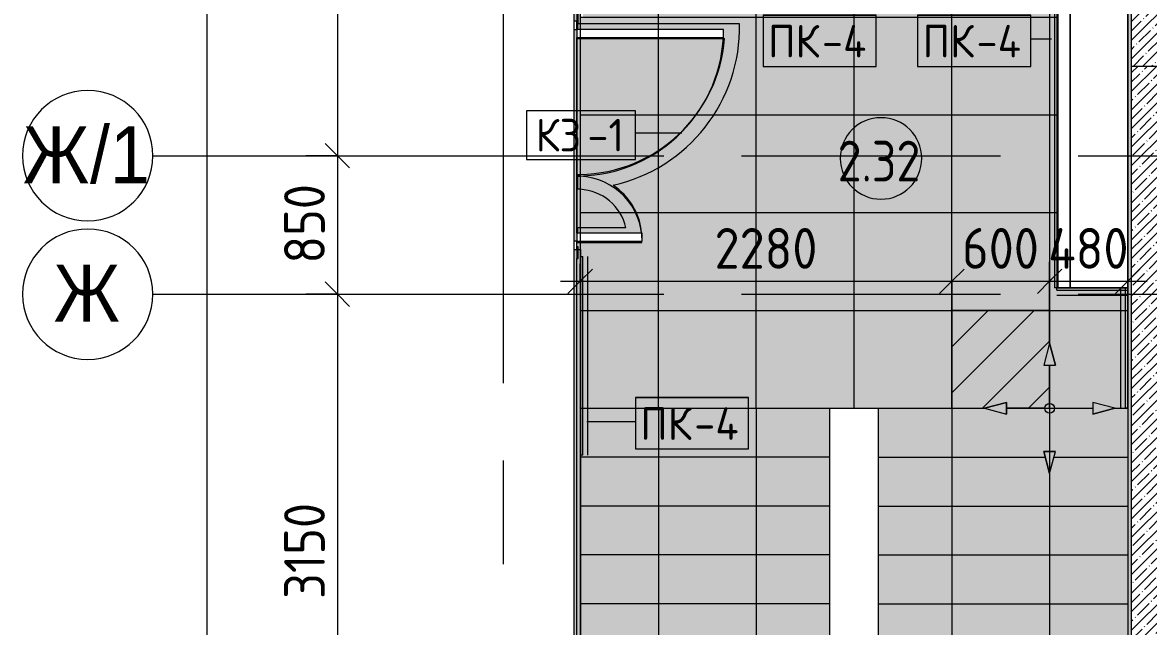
# Model space of a CAD drawing. Header units: millimetres. Extents: x 315 to 209858, y -8553 to 29000.
# Drawn here: x 5492 to 12399, y 19261 to 22967 of the extents above; entities that cross this region are included whole.
import ezdxf

# ---------------------------------------------------------------- set-up
doc = ezdxf.new("R2010")
doc.units = ezdxf.units.MM
doc.linetypes.add('Осевая', pattern=[3175, 635, -476.25, 1587.5, -476.25])
for name, color, linetype, lineweight in [('A-ANNO-DIMS', 7, 'Continuous', 9), ('A-ANNO-DIMS-100', 7, 'Continuous', 9), ('A-AREA-IDEN', 7, 'Continuous', 9), ('A-DETL', 7, 'Continuous', 9), ('A-DETL-GENF', 7, 'Continuous', 9), ('A-DOOR', 7, 'Continuous', 9), ('A-DOOR-1', 7, 'Continuous', 13), ('A-DOOR-FRAM', 7, 'Continuous', 13), ('A-FLOR-IDEN', 7, 'Continuous', 9), ('A-FLOR-PATT', 7, 'Continuous', 9), ('A-GENM-IDEN', 7, 'Continuous', 9), ('A-WALL', 7, 'Continuous', 9), ('I-WALL', 7, 'Continuous', 9), ('S-COLS', 7, 'Continuous', 9), ('S-STRS', 7, 'Continuous', 13), ('S-STRS-1', 7, 'Continuous', 9), ('Оси', 7, 'Continuous', 9), ('Оси-1', 7, 'Continuous', 20), ('Оси-2', 7, 'Осевая', 9)]:
    doc.layers.add(name, color=color, linetype=linetype, lineweight=lineweight)
for name, color, linetype, lineweight, true_color in [('A-DETL-GENF-2', 7, 'Continuous', 9, 0x004000), ('A-DETL-GENF-3', 7, 'Continuous', 9, 0x383838), ('A-FLOR-1', 7, 'Continuous', 9, 0x787878), ('A-GENM-4', 7, 'Continuous', 9, 0xff80c0), ('A-WALL-1', 9, 'Continuous', 9, 0x808080), ('A-WALL-FNSH-1', 9, 'Continuous', 9, 0x808080), ('I-WALL-2', 9, 'Continuous', 9, 0x808080), ('S-COLS-1', 9, 'Continuous', 9, 0x808080)]:
    doc.layers.add(name, color=color, linetype=linetype, lineweight=lineweight, true_color=true_color)
doc.styles.add('Arial', font='arial.ttf', dxfattribs={"width": 0.9, "height": 350})
doc.styles.add('GOST Common_3', font='GOST_Common.ttf', dxfattribs={"width": 0.9, "height": 250})
doc.styles.add('GOST Common_4', font='GOST_Common.ttf', dxfattribs={"height": 200})
doc.styles.add('ISOCPEUR_2', font='isocpeur.ttf', dxfattribs={"width": 0.9, "height": 250})
doc.dimstyles.new('ISO-2_5_0_9К_БОЛЬШОЙ', dxfattribs={"dimscale": 304.8, "dimtxt": 248.995294, "dimasz": 0.492126, "dimexe": 0.393701, "dimexo": 0.984252, "dimgap": 0, "dimtad": 1, "dimdec": 0, "dimrnd": 10, "dimzin": 0, "dimdsep": 46, "dimtxsty": 'ISOCPEUR_2', "dimblk1": 'OBLIQUE', "dimblk2": 'OBLIQUE', "dimsah": 1, "dimcen": 0.09, "dimdle": 0.393701, "dimazin": 0, "dimtfac": 1, "dimtdec": 4, "dimtix": 1, "dimtmove": 0, "dimatfit": 3, "dimfxl": 1, "dimtvp": 1, "dimtolj": 1, "dimtzin": 0, "dimarcsym": 2})
doc.dimstyles.new('ISO-2_5_0_9К_БОЛЬШОЙ_1', dxfattribs={"dimscale": 304.8, "dimtxt": 248.995294, "dimasz": 0.492126, "dimexe": 0.393701, "dimexo": 0.984252, "dimgap": 0, "dimtad": 1, "dimdec": 0, "dimrnd": 10, "dimzin": 0, "dimdsep": 46, "dimtxsty": 'ISOCPEUR_2', "dimblk1": 'OBLIQUE', "dimblk2": 'OBLIQUE', "dimsah": 1, "dimcen": 0.09, "dimdle": 0.393701, "dimazin": 0, "dimtfac": 1, "dimtdec": 4, "dimtix": 1, "dimtmove": 2, "dimatfit": 3, "dimfxl": 1, "dimtvp": 1, "dimtolj": 1, "dimtzin": 0, "dimarcsym": 2})
doc.dimstyles.new('ISO-2_5_0_9К_БОЛЬШОЙ_округление', dxfattribs={"dimscale": 304.8, "dimtxt": 248.995294, "dimasz": 0.492126, "dimexe": 0.393701, "dimexo": 0, "dimgap": 0, "dimtad": 1, "dimdec": 0, "dimrnd": 10, "dimzin": 0, "dimdsep": 46, "dimtxsty": 'ISOCPEUR_2', "dimblk1": 'OBLIQUE', "dimblk2": 'OBLIQUE', "dimsah": 1, "dimcen": 0.09, "dimdle": 0.393701, "dimazin": 0, "dimtfac": 1, "dimtdec": 4, "dimtix": 1, "dimtmove": 0, "dimatfit": 3, "dimfxl": 1, "dimtvp": 1, "dimtolj": 1, "dimtzin": 0, "dimarcsym": 2})
pattern_1 = [(45, (-29867.154, 0), (-57.02463, 57.02463), []), (45, (-29810.13, 0), (-57.02463, 57.02463), [100.806, -20.161, 3.353, -16.808])]
pattern_2 = [(0, (-29867.154, 0), (121.92, 30.48), [10.058, -81.382, 10.058, -81.382, -487.68]), (0, (-29867.154, 0), (121.92, 30.48), [-182.88, 10.058, -172.822, 10.058, -81.382, -213.36]), (0, (-29867.154, 0), (121.92, 30.48), [-457.2, 10.058, -50.902, 10.058, -142.342]), (120, (-29821.434, 15.24), (-87.356454, 90.345817), [10.058, -81.382, 10.058, -81.382, -487.68]), (120, (-29821.434, 15.24), (-87.356454, 90.345817), [-182.88, 10.058, -172.822, 10.058, -81.382, -213.36]), (120, (-29821.434, 15.24), (-87.356454, 90.345817), [-457.2, 10.058, -50.902, 10.058, -142.342]), (240, (-29806.194, 76.2), (-34.563546, -120.825817), [10.058, -81.382, 10.058, -81.382, -487.68]), (240, (-29806.194, 76.2), (-34.563546, -120.825817), [-182.88, 10.058, -172.822, 10.058, -81.382, -213.36]), (240, (-29806.194, 76.2), (-34.563546, -120.825817), [-457.2, 10.058, -50.902, 10.058, -142.342])]

# ---------------------------------------------------------------- blocks, each defined once
blk = doc.blocks.new('BSC_Колонна _Прямоугольная - 600х600-V19-План устройствa полов 2 этажа в осях 12-23')
at = {"layer": 'S-COLS'}
h = blk.add_hatch(dxfattribs=at)
h.set_pattern_fill('FP_31', color=256, style=0, pattern_type=2)
h.set_pattern_definition([(45, (-42460, -23000), (-57.02463, 57.02463), []), (45, (-42402.975, -23000), (-57.02463, 57.02463), [100.806, -20.161, 3.353, -16.808])])
h.paths.add_polyline_path([(-300, -300), (300, -300), (300, 300), (-300, 300), (-300, -82.5)])
at = {"layer": 'S-COLS-1'}
for p, q in [((300, 300), (-300, 300)), ((-300, 300), (-300, -300)), ((300, -300), (300, 300)), ((-300, -300), (300, -300))]:
    blk.add_line(p, q, dxfattribs=at)
blk = doc.blocks.new('110_Дверь_СКБ_2Ст - Д-1 Лестничная клетка EIS60-24280000-План устройствa полов 2 этажа в осях 12-23')
at = {"layer": 'A-DOOR'}
for centre, radius, start, end in [((-637.5, 110), 900, 1.27758, 90), ((662.5, 110), 400, 90, 177.11672), ((-637.5, 110), 900, 0, 1.27758), ((662.5, 110), 400, 177.11672, 180)]:
    blk.add_arc(centre, radius, start, end, dxfattribs=at)
at = {"layer": 'A-DOOR-1'}
for p, q in [((-637.5, 1010), (-637.5, 130)), ((-587.5, 1010), (-637.5, 1010)), ((-587.5, 130), (-587.5, 1010)), ((662.5, 510), (612.5, 510)), ((612.5, 510), (612.5, 130)), ((662.5, 130), (662.5, 510)), ((-637.5, 130), (-637.5, 110)), ((-637.5, 110), (-587.5, 110)), ((-587.5, 110), (-587.5, 130)), ((612.5, 130), (612.5, 110)), ((612.5, 110), (662.5, 110)), ((662.5, 110), (662.5, 130))]:
    blk.add_line(p, q, dxfattribs=at)
at = {"layer": 'A-DOOR-FRAM'}
for p, q in [((-672.5, 118), (-742.5, 118)), ((-742.5, 118), (-742.5, 110)), ((-742.5, 110), (-672.5, 110)), ((-637.5, 110), (-687.5, 110)), ((-687.5, 110), (-687.5, 92.7)), ((-672.5, 110), (-672.5, 118)), ((-637.5, 92.7), (-637.5, 110)), ((662.5, 110), (662.5, 92.7)), ((712.5, 110), (662.5, 110)), ((767.5, 118), (697.5, 118)), ((697.5, 118), (697.5, 110)), ((697.5, 110), (767.5, 110)), ((712.5, 92.7), (712.5, 110)), ((767.5, 110), (767.5, 118))]:
    blk.add_line(p, q, dxfattribs=at)
blk = doc.blocks.new('Плинтус - Плинтус_для ЛК-32859047-План устройствa полов 2 этажа в осях 12-23')
at = {"layer": 'A-GENM-4'}
blk.add_hatch(color=256, dxfattribs=at).paths.add_polyline_path([(740, -15), (740, 0), (0.4, 0), (0.4, -15), (712.9, -15)])
for p, q in [((0.4, 0), (740, 0)), ((0.4, -15), (740, -15)), ((0.4, -45), (740, -45)), ((740, 0), (740, -15))]:
    blk.add_line(p, q, dxfattribs=at)
blk = doc.blocks.new('Плинтус - Плинтус_для ЛК-32859046-План устройствa полов 2 этажа в осях 12-23')
at = {"layer": 'A-GENM-4'}
blk.add_hatch(color=256, dxfattribs=at).paths.add_polyline_path([(0, -15), (434.4, -15), (434.4, -0.1), (0, -0.1), (0, -1.4)])
for p, q in [((0, 0), (5.2, 0)), ((0, -15), (0, 0)), ((0, -15), (434.4, -15)), ((0, -45), (434.4, -45)), ((434.4, -0.1), (434.4, -15))]:
    blk.add_line(p, q, dxfattribs=at)
blk = doc.blocks.new('Плинтус - Плинтус_для ЛК-32859045-План устройствa полов 2 этажа в осях 12-23')
at = {"layer": 'A-GENM-4'}
blk.add_hatch(color=256, dxfattribs=at).paths.add_polyline_path([(2176.4, -15), (2176.4, 0), (136.5, 0), (136.5, -15), (2162.3, -15)])
for p, q in [((136.5, 0), (2176.4, 0)), ((136.5, -15), (2176.4, -15)), ((136.5, -45), (2176.4, -45)), ((2176.4, 0), (2176.4, -15))]:
    blk.add_line(p, q, dxfattribs=at)
blk = doc.blocks.new('Плинтус - Плинтус_для ЛК-32859048-План устройствa полов 2 этажа в осях 12-23')
at = {"layer": 'A-GENM-4'}
blk.add_hatch(color=256, dxfattribs=at).paths.add_polyline_path([(0, 0), (0, -15), (1220, -15), (1220, 0), (288.2, 0)])
for p, q in [((0, 0), (288.2, 0)), ((0, -15), (0, 0)), ((0, -15), (288.2, -15)), ((0, -45), (288.2, -45)), ((288.2, -15), (1220, -15)), ((288.2, -45), (1220, -45)), ((288.5, 0), (1220, 0)), ((1220, 0), (1220, -15))]:
    blk.add_line(p, q, dxfattribs=at)
blk = doc.blocks.new('Зашивка приборов отопления28 - Зашивка приборов отопления-33322877-План устройствa полов 2 этажа в осях 12-23')
at = {"layer": 'A-WALL'}
for p, q in [((75381, 485.9), (73341, 485.9)), ((73341, 485.9), (73341, 410.9)), ((73341, 410.9), (73341, 55.9)), ((73341, 410.9), (75381, 410.9)), ((75381, 410.9), (73341.4, 410.9)), ((73341.4, 410.9), (73341.4, 55.9))]:
    blk.add_line(p, q, dxfattribs=at)
blk = doc.blocks.new('Начало раскладки_красным - Начало раскладки_красным-26102174-План устройствa полов 2 этажа в осях 12-23')
at = {"layer": 'A-DETL-GENF'}
for points in [[(-36.2, 264.8), (36.2, 264.8), (0, 400)], [(-264.8, -36.2), (-264.8, 36.2), (-400, 0)], [(264.8, -36.2), (400, 0), (264.8, 36.2)], [(0, -400), (36.2, -264.8), (-36.2, -264.8)]]:
    blk.add_hatch(color=256, dxfattribs=at).paths.add_polyline_path(points)
for p, q in [((0, 400), (-36.2, 264.8)), ((0, 400), (-36.2, 264.8)), ((36.2, 264.8), (0, 400)), ((0, 400), (36.2, 264.8)), ((-36.2, 264.8), (36.2, 264.8)), ((-36.2, 264.8), (36.2, 264.8)), ((0, 30), (0, 264.8)), ((-264.8, 36.2), (-400, 0)), ((-400, 0), (-264.8, 36.2)), ((-400, 0), (-264.8, -36.2)), ((-400, 0), (-264.8, -36.2)), ((-264.8, -36.2), (-264.8, 36.2)), ((-264.8, 36.2), (-264.8, -36.2)), ((-30, 0), (-264.8, 0)), ((30, 0), (264.8, 0)), ((400, 0), (264.8, 36.2)), ((264.8, 36.2), (264.8, -36.2)), ((400, 0), (264.8, 36.2)), ((264.8, 36.2), (264.8, -36.2)), ((400, 0), (264.8, -36.2)), ((0, -30), (0, -264.8)), ((264.8, -36.2), (400, 0)), ((36.2, -264.8), (-36.2, -264.8)), ((-36.2, -264.8), (0, -400)), ((0, -400), (-36.2, -264.8)), ((-36.2, -264.8), (36.2, -264.8)), ((0, -400), (36.2, -264.8)), ((0, -400), (36.2, -264.8))]:
    blk.add_line(p, q, dxfattribs=at)
blk.add_circle((0, 0), 30, dxfattribs=at)
blk = doc.blocks.new('DET_L_Линия разрыва - М100-30654842-План устройствa полов 2 этажа в осях 12-23')
at = {"layer": 'A-DETL-GENF'}
blk.add_line((11739.9, 0), (0, 0), dxfattribs=at)
blk = doc.blocks.new('Ось сетки - D8-29747960-План устройствa полов 2 этажа в осях 12-23')
at = {"layer": 'Оси-1'}
for start, end in [(360, 180), (180, 360)]:
    blk.add_arc((0, 0), 4, start, end, dxfattribs=at)
blk = doc.blocks.new('DIMBLOCK1-План устройствa полов 2 этажа в осях 12-23')
at = {"layer": 'A-ANNO-DIMS-100'}
for p, q in [((7423.2, 27120), (7423.2, 22150)), ((7229.3, 27000), (7543.2, 27000)), ((7423.2, 27000), (7229.3, 27000)), ((7229.3, 22150), (7543.2, 22150)), ((7423.2, 22150), (7229.3, 22150))]:
    blk.add_line(p, q, dxfattribs=at)
at = {"layer": 'A-ANNO-DIMS-100', "lineweight": 20}
for p, q in [((7423.2, 27000), (7348.2, 27075)), ((7423.2, 27000), (7498.2, 26925)), ((7423.2, 22150), (7348.2, 22225)), ((7423.2, 22150), (7498.2, 22075))]:
    blk.add_line(p, q, dxfattribs=at)
at = {"layer": 'A-ANNO-DIMS-100', "color": 0, "insert": (7096.6, 24247), "char_height": 250, "width": 787.208, "attachment_point": 1, "rotation": 90, "line_spacing_factor": 1.149209, "style": 'ISOCPEUR_2'}
blk.add_mtext('4850', dxfattribs=at)
blk = doc.blocks.new('_Oblique')
at = {"color": 0, "linetype": 'ByBlock', "lineweight": -2}
blk.add_line((-0.5, -0.5), (0.5, 0.5), dxfattribs=at)
blk = doc.blocks.new('DIMBLOCK2-План устройствa полов 2 этажа в осях 12-23')
at = {"layer": 'A-ANNO-DIMS-100', "lineweight": 20}
for p, q in [((7423.2, 22150), (7348.2, 22225)), ((7423.2, 22150), (7498.2, 22075)), ((7423.2, 21300), (7348.2, 21375)), ((7423.2, 21300), (7498.2, 21225))]:
    blk.add_line(p, q, dxfattribs=at)
at = {"layer": 'A-ANNO-DIMS-100'}
for p, q in [((7229.3, 22150), (7543.2, 22150)), ((7423.2, 22150), (7229.3, 22150)), ((7423.2, 22150), (7423.2, 21300)), ((7229.3, 21300), (7543.2, 21300)), ((7423.2, 21300), (7229.3, 21300))]:
    blk.add_line(p, q, dxfattribs=at)
at = {"layer": 'A-ANNO-DIMS-100', "color": 0, "insert": (7096.6, 21488), "char_height": 250, "width": 568.858, "attachment_point": 1, "rotation": 90, "line_spacing_factor": 1.149209, "style": 'ISOCPEUR_2'}
blk.add_mtext('850', dxfattribs=at)
blk = doc.blocks.new('DIMBLOCK3-План устройствa полов 2 этажа в осях 12-23')
at = {"layer": 'A-ANNO-DIMS-100', "lineweight": 20}
for p, q in [((7423.2, 21300), (7348.2, 21375)), ((7423.2, 21300), (7498.2, 21225)), ((7423.2, 18150), (7348.2, 18225)), ((7423.2, 18150), (7498.2, 18075))]:
    blk.add_line(p, q, dxfattribs=at)
at = {"layer": 'A-ANNO-DIMS-100'}
for p, q in [((7229.3, 21300), (7543.2, 21300)), ((7423.2, 21300), (7229.3, 21300)), ((7423.2, 21300), (7423.2, 18150)), ((7229.3, 18150), (7543.2, 18150)), ((7423.2, 18150), (7229.3, 18150))]:
    blk.add_line(p, q, dxfattribs=at)
at = {"layer": 'A-ANNO-DIMS-100', "color": 0, "insert": (7096.6, 19430.5), "char_height": 250, "width": 706.764, "attachment_point": 1, "rotation": 90, "line_spacing_factor": 1.149209, "style": 'ISOCPEUR_2'}
blk.add_mtext('3150', dxfattribs=at)
blk = doc.blocks.new('DIMBLOCK13-План устройствa полов 2 этажа в осях 12-23')
at = {"layer": 'A-ANNO-DIMS-100'}
for p, q in [((6623.2, 27120), (6623.2, -120)), ((6429.3, 27000), (6743.2, 27000)), ((6623.2, 27000), (6429.3, 27000)), ((6429.3, 0), (6743.2, 0)), ((6623.2, 0), (6429.3, 0))]:
    blk.add_line(p, q, dxfattribs=at)
at = {"layer": 'A-ANNO-DIMS-100', "lineweight": 20}
for p, q in [((6623.2, 27000), (6548.2, 27075)), ((6623.2, 27000), (6698.2, 26925)), ((6623.2, 0), (6548.2, 75)), ((6623.2, 0), (6698.2, -75))]:
    blk.add_line(p, q, dxfattribs=at)
at = {"layer": 'A-ANNO-DIMS-100', "color": 0, "insert": (6296.6, 13572), "char_height": 250, "width": 948.097, "attachment_point": 1, "rotation": 90, "line_spacing_factor": 1.149209, "style": 'ISOCPEUR_2'}
blk.add_mtext('27000', dxfattribs=at)
blk = doc.blocks.new('Марка_Помещения - Номер-25198446-План устройствa полов 2 этажа в осях 12-23')
at = {"layer": 'A-AREA-IDEN'}
for start, end in [(360, 180), (180, 360)]:
    blk.add_arc((0, 0), 2.5, start, end, dxfattribs=at)
blk = doc.blocks.new('DIMBLOCK39-План устройствa полов 2 этажа в осях 12-23')
at = {"layer": 'A-ANNO-DIMS-100'}
for p, q in [((8912.8, 21485.6), (8912.8, 21259.5)), ((8912.8, 21379.5), (8912.8, 21485.6)), ((11192.8, 21200), (11192.8, 21499.5)), ((8792.8, 21379.5), (11192.8, 21379.5)), ((11192.8, 21379.5), (11192.8, 21200))]:
    blk.add_line(p, q, dxfattribs=at)
at = {"layer": 'A-ANNO-DIMS-100', "lineweight": 20}
for p, q in [((8912.8, 21379.5), (8987.8, 21454.5)), ((11192.8, 21379.5), (11267.8, 21454.5)), ((8912.8, 21379.5), (8837.8, 21304.5)), ((11192.8, 21379.5), (11117.8, 21304.5))]:
    blk.add_line(p, q, dxfattribs=at)
at = {"layer": 'A-ANNO-DIMS-100', "color": 0, "insert": (9736.8, 21706.2), "char_height": 250, "width": 758.478, "attachment_point": 1, "line_spacing_factor": 1.149209, "style": 'ISOCPEUR_2'}
blk.add_mtext('2280', dxfattribs=at)
blk = doc.blocks.new('DIMBLOCK40-План устройствa полов 2 этажа в осях 12-23')
at = {"layer": 'A-ANNO-DIMS-100'}
for p, q in [((11192.8, 21200), (11192.8, 21499.5)), ((11792.8, 21200), (11792.8, 21499.5)), ((11192.8, 21379.5), (11792.8, 21379.5)), ((11192.8, 21379.5), (11192.8, 21200)), ((11792.8, 21379.5), (11792.8, 21200))]:
    blk.add_line(p, q, dxfattribs=at)
at = {"layer": 'A-ANNO-DIMS-100', "lineweight": 20}
for p, q in [((11192.8, 21379.5), (11267.8, 21454.5)), ((11792.8, 21379.5), (11867.8, 21454.5)), ((11192.8, 21379.5), (11117.8, 21304.5)), ((11792.8, 21379.5), (11717.8, 21304.5))]:
    blk.add_line(p, q, dxfattribs=at)
at = {"layer": 'A-ANNO-DIMS-100', "color": 0, "insert": (11255.8, 21706.2), "char_height": 250, "width": 568.858, "attachment_point": 1, "line_spacing_factor": 1.149209, "style": 'ISOCPEUR_2'}
blk.add_mtext('600', dxfattribs=at)
blk = doc.blocks.new('DIMBLOCK41-План устройствa полов 2 этажа в осях 12-23')
at = {"layer": 'A-ANNO-DIMS-100'}
for p, q in [((11792.8, 21200), (11792.8, 21499.5)), ((12271.8, 21485.6), (12271.8, 21259.5)), ((12271.8, 21379.5), (12271.8, 21485.6)), ((11792.8, 21379.5), (12391.8, 21379.5)), ((11792.8, 21379.5), (11792.8, 21200))]:
    blk.add_line(p, q, dxfattribs=at)
at = {"layer": 'A-ANNO-DIMS-100', "lineweight": 20}
for p, q in [((11792.8, 21379.5), (11867.8, 21454.5)), ((12271.8, 21379.5), (12346.8, 21454.5)), ((11792.8, 21379.5), (11717.8, 21304.5)), ((12271.8, 21379.5), (12196.8, 21304.5))]:
    blk.add_line(p, q, dxfattribs=at)
at = {"layer": 'A-ANNO-DIMS-100', "color": 0, "insert": (11783.4, 21706.2), "char_height": 250, "width": 597.589, "attachment_point": 1, "line_spacing_factor": 1.149209, "style": 'ISOCPEUR_2'}
blk.add_mtext('480', dxfattribs=at)
blk = doc.blocks.new('М_перекрытий_ЭП - Типоразмер-25383776-План устройствa полов 2 этажа в осях 12-23')
at = {"layer": 'A-FLOR-IDEN'}
for p, q in [((3.352, 1.578), (-3.336, 1.578)), ((-3.336, 1.578), (-3.336, -1.406)), ((3.352, -1.406), (3.352, 1.578)), ((-3.336, -1.406), (3.352, -1.406))]:
    blk.add_line(p, q, dxfattribs=at)
blk = doc.blocks.new('Mark Reiling - Mark Reiling-26174330-План устройствa полов 2 этажа в осях 12-23')
at = {"layer": 'A-GENM-IDEN'}
for p, q in [((-3.47, 1.49), (-3.47, -1.663)), ((-3.47, 1.49), (3.47, 1.49)), ((3.47, 1.49), (-3.47, 1.49)), ((-3.47, 1.49), (-3.47, -1.663)), ((3.47, -1.663), (3.47, 1.49)), ((3.47, -1.663), (3.47, 1.49)), ((-3.47, -1.663), (3.47, -1.663)), ((-3.47, -1.663), (3.47, -1.663))]:
    blk.add_line(p, q, dxfattribs=at)

msp = doc.modelspace()

# ---------------------------------------------------------------- hatches: boundary and pattern name
at = {"layer": 'A-DETL-GENF-2'}
h = msp.add_hatch(dxfattribs=at)
h.set_pattern_fill('FP_81', color=256, style=0, pattern_type=2)
h.set_pattern_definition([(45, (-29867.15, 0), (-141.42136, 141.42136), [])])
h.paths.add_polyline_path([(11756.6, 20600), (11792.8, 20600), (11792.8, 20864.8), (11756.6, 20864.8), (11792.8, 21000), (11792.8, 21200), (11192.8, 21200), (11192.8, 20600), (11392.8, 20600), (11528.1, 20636.2), (11528.1, 20600)])
at = {"layer": 'A-DETL-GENF-3'}
h = msp.add_hatch(dxfattribs=at)
h.set_pattern_fill('FP_83', color=256, style=0, pattern_type=2)
h.set_pattern_definition([(0, (-29607.15, 200), (0, 600), []), (90, (-29607.15, 200), (-600, 4e-14), [])])
h.paths.add_polyline_path([(12057.6, 20600), (12057.6, 20636.2), (12192.8, 20600), (12272.8, 20600), (12272.8, 21340), (11842.8, 21340), (11842.8, 23380), (8912.8, 23380), (8912.8, 20600), (11392.8, 20600), (11528.1, 20636.2), (11528.1, 20600), (11829.1, 20600)])
h.paths.add_polyline_path([(11829.1, 20864.8), (11756.6, 20864.8), (11792.8, 21000)])
at = {"layer": 'A-FLOR-PATT'}
h = msp.add_hatch(color=256, dxfattribs=at)
h.paths.add_polyline_path([(8912.8, 21618.1), (9290.7, 21618.1), (9290.4, 21625), (8896.2, 21625), (8896.2, 21618.1)])
h.paths.add_polyline_path([(9084.2, 21675), (9288.8, 21675), (9288.4, 21686.3), (9274.4, 21753.2), (9249.1, 21816.7), (9213.3, 21874.8), (9168, 21925.9), (9114.5, 21968.5), (9215.4, 21996.8), (9312.7, 22035.6), (9405.4, 22084.4), (9492.5, 22142.7), (9573, 22209.8), (9646, 22285), (9710.6, 22367.5), (9766.2, 22456.3), (9812.2, 22550.5), (9848, 22649), (9873.2, 22750.7), (9887.6, 22854.5), (9891, 22959.2), (8896.2, 22959.2), (8896.2, 22925), (9792.8, 22925), (9792.8, 22875), (8896.2, 22875), (8896.2, 22869.2), (9798.5, 22869.2), (9784.6, 22766.3), (9758.9, 22665.6), (9721.8, 22568.5), (9673.9, 22476.3), (9615.7, 22390.2), (9548, 22311.4), (9471.8, 22240.8), (9387.9, 22179.5), (9297.6, 22128.1), (9202, 22087.4), (9102.3, 22058), (9000, 22040.2), (8896.2, 22034.2), (8896.2, 21944.2), (8954.4, 21938.6), (9010.4, 21922.1), (9062.3, 21895.1), (9108, 21858.7), (9146, 21814.3), (9174.8, 21763.5), (9193.4, 21708.1), (8896.2, 21708.1), (8896.2, 21675), (8912.8, 21675)])
h = msp.add_hatch(color=256, dxfattribs=at)
h.paths.add_polyline_path([(8892.8, 12175), (8892.8, 12225), (8896.2, 12225), (8896.2, 12242), (8902.8, 12242), (8902.8, 12477.5), (8896.2, 12478.1), (8896.2, 12568.1), (8902.8, 12568.5), (8902.8, 13403.1), (8896.2, 13403.1), (8896.2, 13425), (8892.8, 13425), (8892.8, 13475), (8875.5, 13475), (8875.5, 12175), (8877, 12175)])
h.paths.add_polyline_path([(8902.8, 12125), (8902.8, 12152), (8896.2, 12152), (8896.2, 12175), (8892.8, 12175), (8892.8, 12140), (8900.8, 12140), (8900.8, 12125)])
h.paths.add_polyline_path([(8892.8, 13475), (8896.2, 13475), (8896.2, 13493.1), (8902.8, 13493.1), (8902.8, 13525), (8900.8, 13525), (8900.8, 13510), (8892.8, 13510), (8892.8, 13493.1)])
h.paths.add_polyline_path([(8875.5, 21625), (8892.8, 21625), (8892.8, 22925), (8875.5, 22925), (8875.5, 21635)])
at = {"layer": 'I-WALL'}
h = msp.add_hatch(dxfattribs=at)
h.set_pattern_fill('FP_17', color=256, style=0, pattern_type=2)
h.set_pattern_definition(pattern_1)
h.paths.add_polyline_path([(8875.5, 10450), (8892.8, 10450), (8892.8, 11768.5), (8672.8, 11658.5), (8672.8, 11561.2), (8875.5, 11459.9), (8875.5, 10468.1)])
h.paths.add_polyline_path([(8892.8, 12051.2), (8892.8, 12125), (8875.5, 12125), (8875.5, 12059.9), (8882.3, 12056.5)])
h.paths.add_polyline_path([(8892.8, 13525), (8892.8, 15090), (8875.5, 15090), (8875.5, 13525)])
h.paths.add_polyline_path([(8892.8, 16784.4), (8892.8, 21575), (8875.5, 21575), (8875.5, 16784.4)])
h.paths.add_polyline_path([(8892.8, 22975), (8892.8, 23420.3), (8875.5, 23420.3), (8875.5, 22975)])
h = msp.add_hatch(dxfattribs=at)
h.set_pattern_fill('FP_17', color=256, style=0, pattern_type=2)
h.set_pattern_definition(pattern_1)
h.paths.add_polyline_path([(12512.8, 17300), (12512.8, 22700), (12292.8, 22700), (12292.8, 17300)])
at = {"layer": 'I-WALL-2'}
h = msp.add_hatch(dxfattribs=at)
h.set_pattern_fill('FP_58', color=256, style=0, pattern_type=2)
h.set_pattern_definition(pattern_2)
h.paths.add_polyline_path([(8912.8, 16784.4), (8912.8, 21575), (8900.8, 21575), (8900.8, 21520), (8892.8, 21520), (8892.8, 16784.4)])
h.paths.add_polyline_path([(8912.8, 22975), (8912.8, 23380), (8892.8, 23380), (8892.8, 23030), (8900.8, 23030), (8900.8, 22975)])
h = msp.add_hatch(dxfattribs=at)
h.set_pattern_fill('FP_58', color=256, style=0, pattern_type=2)
h.set_pattern_definition(pattern_2)
h.paths.add_polyline_path([(12272.8, 16784.4), (12292.8, 16784.4), (12292.8, 23380), (12272.8, 23379), (12272.8, 17705.9)])
at = {"layer": 'S-STRS'}
h = msp.add_hatch(color=256, dxfattribs=at)
h.paths.add_polyline_path([(8912.8, 20600), (8913.9, 20600.3), (8913.9, 21531.8), (8928.9, 21531.8), (8928.9, 20600), (11392.8, 20600), (11528.1, 20636.2), (11528.1, 20600), (12057.6, 20600), (12057.6, 20636.2), (12192.8, 20600), (12272.8, 20600), (12271.8, 20600.4), (12256.8, 20600.4), (12256.8, 21325.1), (11837.5, 21325.1), (11837.5, 21340.1), (11822.5, 21340.1), (11822.5, 23364), (8931, 23364), (8931, 22999.3), (8916, 22999.3), (8916, 23379), (8912.8, 23379), (8912.8, 22975), (8900.8, 22975), (8900.8, 22960), (8892.8, 22959.2), (8892.8, 22925), (8896.2, 22925), (8896.2, 22959.2), (9891, 22959.2), (9887.6, 22854.5), (9873.2, 22750.7), (9848, 22649), (9812.2, 22550.5), (9766.2, 22456.3), (9710.6, 22367.5), (9646, 22285), (9573, 22209.8), (9492.5, 22142.7), (9405.4, 22084.4), (9312.7, 22035.6), (9215.4, 21996.8), (9114.5, 21968.5), (9168, 21925.9), (9215.4, 21871.4), (9250.1, 21814.3), (9274.4, 21753.2), (9288.4, 21686.3), (9288.8, 21675), (9292.8, 21675), (9292.8, 21625), (9290.4, 21625), (9290.7, 21618.1), (8896.2, 21618.1), (8896.2, 21625), (8892.8, 21625), (8892.8, 21590), (8900.8, 21590), (8900.8, 21575), (8912.8, 21575), (8912.8, 21180.3)])
h.paths.add_polyline_path([(11829.1, 20864.8), (11756.6, 20864.8), (11792.8, 21000)])
h.paths.add_polyline_path([(11837.5, 21340.1), (11842.8, 21340.1), (11842.1, 23380), (11837.5, 23380), (11837.5, 21343.7)])
h.paths.add_polyline_path([(8892.8, 21675), (8896.2, 21675), (8896.2, 21708.1), (9193.4, 21708.1), (9174.8, 21763.5), (9144, 21816.7), (9108, 21858.7), (9062.3, 21895.1), (9010.4, 21922.1), (8954.4, 21938.6), (8896.2, 21944.2), (8896.2, 22034.2), (9000, 22040.2), (9102.3, 22058), (9202, 22087.4), (9297.6, 22128.1), (9387.9, 22179.5), (9471.8, 22240.8), (9548, 22311.4), (9615.7, 22390.2), (9673.9, 22476.3), (9722.5, 22570.3), (9758.9, 22665.6), (9785.4, 22772.5), (9798.5, 22869.2), (8896.2, 22869.2), (8896.2, 22875), (8892.8, 22875), (8892.8, 21708.1)])
for points in [[(8912.8, 20300), (10442.8, 20300), (10442.8, 20600), (8928.9, 20600), (8928.9, 20311.8), (8913.9, 20311.8), (8912.8, 20588.3)], [(12272.8, 20300), (12272.8, 20600), (12192.8, 20600), (12057.6, 20563.8), (12057.6, 20600), (11528.1, 20600), (11528.1, 20563.8), (11392.8, 20600), (10742.8, 20600), (10742.8, 20300), (11766.1, 20300), (11756.6, 20335.2), (11829.1, 20335.2), (11819.6, 20300), (12271.4, 20300)], [(10442.8, 20000), (10442.8, 20300), (8912.8, 20300), (8912.8, 20000)], [(11351.9, 20000), (12272.8, 20000), (12272.8, 20300), (11819.6, 20300), (11792.8, 20200), (11766.1, 20300), (10742.8, 20300), (10742.8, 20000)], [(10442.8, 19700), (10442.8, 20000), (8912.8, 20000), (8912.8, 19700)], [(11351.9, 19700), (12272.8, 19700), (12272.8, 20000), (10742.8, 20000), (10742.8, 19700)], [(10442.8, 19400), (10442.8, 19700), (8912.8, 19700), (8912.8, 19400)], [(11351.9, 19400), (12272.8, 19400), (12272.8, 19700), (10742.8, 19700), (10742.8, 19400)], [(10442.8, 19100), (10442.8, 19400), (8912.8, 19400), (8912.8, 19100)], [(11351.9, 19100), (12272.8, 19100), (12272.8, 19400), (10742.8, 19400), (10742.8, 19100)]]:
    msp.add_hatch(color=256, dxfattribs=at).paths.add_polyline_path(points)

# ---------------------------------------------------------------- linework, layer by layer
at = {"layer": 'A-DETL'}
for p, q in [((8912.8, 23380), (8912.8, 20600)), ((11842.8, 21340), (11842.8, 23380)), ((12272.8, 21340), (11842.8, 21340)), ((12272.8, 20600), (12272.8, 21340)), ((11192.8, 21200), (11192.8, 20600)), ((11792.8, 21200), (11192.8, 21200)), ((11792.8, 21000), (11792.8, 21200)), ((11792.8, 20600), (11792.8, 20864.8)), ((8912.8, 20600), (11392.8, 20600)), ((9392.8, 20600), (9392.8, 16700)), ((9992.8, 20600), (9992.8, 16700)), ((11192.8, 20600), (11392.8, 20600)), ((11192.8, 20600), (11192.8, 16700)), ((11528.1, 20600), (11792.8, 20600)), ((11528.1, 20600), (12057.6, 20600)), ((11792.8, 20630), (11792.8, 16700)), ((12192.8, 20600), (12272.8, 20600))]:
    msp.add_line(p, q, dxfattribs=at)
at = {"layer": 'A-FLOR-1'}
for p, q in [((9891, 22959.2), (8896.2, 22959.2)), ((8896.2, 22959.2), (8896.2, 22925)), ((8892.8, 21675), (8892.8, 22875)), ((8896.2, 22875), (8896.2, 22869.2)), ((8896.2, 22869.2), (9798.5, 22869.2)), ((8896.2, 22034.2), (8896.2, 21944.2)), ((9193.4, 21708.1), (8896.2, 21708.1)), ((8896.2, 21708.1), (8896.2, 21675)), ((8896.2, 21625), (8896.2, 21618.1)), ((8896.2, 21618.1), (9290.7, 21618.1))]:
    msp.add_line(p, q, dxfattribs=at)
for centre, radius, start, end in [((8896.2, 22939.2), 995, 282.67054, 1.1511), ((8896.2, 22939.2), 905, 271.05341, 355.56313), ((8896.2, 22939.2), 905, 270, 271.05341), ((8896.2, 21639.2), 395, 5.20117, 56.45952), ((8896.2, 21639.2), 305, 86.86195, 90), ((8896.2, 21639.2), 305, 13.0427, 86.86195), ((8896.2, 21639.2), 395, 356.92799, 357.93552)]:
    msp.add_arc(centre, radius, start, end, dxfattribs=at)
at = {"layer": 'A-FLOR-IDEN'}
msp.add_line((9535.6, 22288.6), (9251.5, 22288.6), dxfattribs=at)
at = {"layer": 'A-GENM-IDEN'}
for p, q in [((11803.7, 22865), (11677.1, 22865)), ((8953.6, 20518.5), (9251.5, 20518.5))]:
    msp.add_line(p, q, dxfattribs=at)
at = {"layer": 'A-WALL'}
for p, q in [((12272.8, 23380), (12272.8, 16784.4)), ((8892.8, 16784.4), (8892.8, 21520))]:
    msp.add_line(p, q, dxfattribs=at)
at = {"layer": 'A-WALL-1'}
for p, q in [((12292.8, 22700), (12292.8, 17300)), ((8900.8, 21575), (8912.8, 21575))]:
    msp.add_line(p, q, dxfattribs=at)
at = {"layer": 'A-WALL-FNSH-1'}
for p, q in [((8912.8, 21575), (8912.8, 16784.4)), ((8913.8, 21575), (8912.8, 21575)), ((12271.8, 21340), (12271.8, 16784.4)), ((8913.8, 20607.5), (8913.8, 20600.3)), ((8913.8, 20600), (8913.8, 16784.4))]:
    msp.add_line(p, q, dxfattribs=at)
at = {"layer": 'I-WALL'}
for p, q in [((11841.8, 21340.7), (11841.8, 23369)), ((12271.8, 21340), (12271.8, 23379)), ((8913.8, 21575), (8913.8, 20607.5)), ((11842.8, 21340), (11841.8, 21340)), ((11842.3, 21340), (11842.3, 21339)), ((12261.8, 21339), (11843.4, 21339)), ((11917.8, 21340), (12261.8, 21340)), ((12261.8, 21340), (12261.8, 21339)), ((12272.8, 20820.4), (12271.8, 20820.4)), ((8913.8, 20607.5), (8912.8, 20607.5)), ((8912.8, 20600), (8913.8, 20600))]:
    msp.add_line(p, q, dxfattribs=at)
at = {"layer": 'S-STRS-1'}
for p, q in [((8892.8, 22875), (8892.8, 21675)), ((8928.9, 20600), (10742.8, 20600)), ((10442.8, 20600), (10442.8, 20300)), ((10742.8, 20600), (11192.8, 20600)), ((10742.8, 20300), (10742.8, 20600)), ((10742.8, 20600), (11192.8, 20600)), ((11192.8, 20600), (11392.8, 20600)), ((11192.8, 20600), (11392.8, 20600)), ((11528.1, 20600), (11792.8, 20600)), ((11528.1, 20600), (11792.8, 20600)), ((11792.8, 20600), (12057.6, 20600)), ((11792.8, 20600), (12057.6, 20600)), ((12192.8, 20600), (12272.8, 20600)), ((12192.8, 20600), (12272.8, 20600)), ((10442.8, 20300), (8912.8, 20300)), ((10442.8, 20300), (8912.8, 20300)), ((10442.8, 20300), (10442.8, 20000)), ((10742.8, 20000), (10742.8, 20300)), ((10742.8, 20300), (11766.1, 20300)), ((10742.8, 20300), (11766.1, 20300)), ((11819.6, 20300), (12272.8, 20300)), ((11819.6, 20300), (12272.8, 20300)), ((10442.8, 20000), (8912.8, 20000)), ((10442.8, 20000), (8912.8, 20000)), ((10442.8, 20000), (10442.8, 19700)), ((10742.8, 19700), (10742.8, 20000)), ((10742.8, 20000), (12272.8, 20000)), ((10742.8, 20000), (12272.8, 20000)), ((10442.8, 19700), (8912.8, 19700)), ((10442.8, 19700), (8912.8, 19700)), ((10442.8, 19700), (10442.8, 19400)), ((10742.8, 19400), (10742.8, 19700)), ((10742.8, 19700), (12272.8, 19700)), ((10742.8, 19700), (12272.8, 19700)), ((10442.8, 19400), (8912.8, 19400)), ((10442.8, 19400), (8912.8, 19400)), ((10442.8, 19400), (10442.8, 19100)), ((10742.8, 19100), (10742.8, 19400)), ((10742.8, 19400), (12272.8, 19400)), ((10742.8, 19400), (12272.8, 19400))]:
    msp.add_line(p, q, dxfattribs=at)
at = {"layer": 'Оси'}
for p, q in [((8442.8, 21277.7), (8442.8, 23777.7)), ((6291.8, 22150), (8791.8, 22150)), ((6291.8, 21300), (8791.8, 21300))]:
    msp.add_line(p, q, dxfattribs=at)
at = {"layer": 'Оси-2'}
for p, q in [((8791.8, 22150), (52332.8, 22150)), ((8442.8, 593.7), (8442.8, 21277.7)), ((8791.8, 21300), (52332.8, 21300))]:
    msp.add_line(p, q, dxfattribs=at)

# ---------------------------------------------------------------- block references
at = {"layer": 'A-AREA-IDEN', "xscale": 99.99999999999993, "yscale": 99.99999999999993, "zscale": 99.99999999999993}
msp.add_blockref('Марка_Помещения - Номер-25198446-План устройствa полов 2 этажа в осях 12-23', (10757.8, 22133.1), dxfattribs=at)
at = {"layer": 'A-DETL-GENF', "rotation": 270.0000000000003}
msp.add_blockref('DET_L_Линия разрыва - М100-30654842-План устройствa полов 2 этажа в осях 12-23', (8875.5, 23799.7), dxfattribs=at)
at = {"layer": 'A-DETL-GENF'}
msp.add_blockref('Начало раскладки_красным - Начало раскладки_красным-26102174-План устройствa полов 2 этажа в осях 12-23', (11792.8, 20600), dxfattribs=at)
at = {"layer": 'A-DOOR', "rotation": 269.9999999999999}
msp.add_blockref('110_Дверь_СКБ_2Ст - Д-1 Лестничная клетка EIS60-24280000-План устройствa полов 2 этажа в осях 12-23', (8782.8, 22287.5), dxfattribs=at)
at = {"layer": 'A-FLOR-IDEN', "xscale": 99.99999999999993, "yscale": 99.99999999999993, "zscale": 99.99999999999993}
msp.add_blockref('М_перекрытий_ЭП - Типоразмер-25383776-План устройствa полов 2 этажа в осях 12-23', (8916.3, 22266.5), dxfattribs=at)
at = {"layer": 'A-GENM-4'}
for name, p, rotation in [('Плинтус - Плинтус_для ЛК-32859045-План устройствa полов 2 этажа в осях 12-23', (11837.5, 23516.5), 270), ('Плинтус - Плинтус_для ЛК-32859048-План устройствa полов 2 этажа в осях 12-23', (8913.9, 20311.8), 90), ('Плинтус - Плинтус_для ЛК-32859047-План устройствa полов 2 этажа в осях 12-23', (12271.8, 21340.4), 270)]:
    msp.add_blockref(name, p, dxfattribs=dict(at, rotation=rotation))
msp.add_blockref('Плинтус - Плинтус_для ЛК-32859046-План устройствa полов 2 этажа в осях 12-23', (11837.5, 21340.1), dxfattribs=at)
at = {"layer": 'A-GENM-IDEN', "xscale": 99.99999999999993, "yscale": 99.99999999999993, "zscale": 99.99999999999993}
for p in [(10382, 22863.5), (11330.1, 22863.5), (9598.4, 20517)]:
    msp.add_blockref('Mark Reiling - Mark Reiling-26174330-План устройствa полов 2 этажа в осях 12-23', p, dxfattribs=at)
at = {"layer": 'A-WALL', "rotation": 89.9999999999998}
msp.add_blockref('Зашивка приборов отопления28 - Зашивка приборов отопления-33322877-План устройствa полов 2 этажа в осях 12-23', (12328.8, -52001), dxfattribs=at)
at = {"layer": 'S-COLS'}
msp.add_blockref('BSC_Колонна _Прямоугольная - 600х600-V19-План устройствa полов 2 этажа в осях 12-23', (12592.8, 23000), dxfattribs=at)
at = {"layer": 'Оси-1', "xscale": 99.99999999999993, "yscale": 99.99999999999993, "zscale": 99.99999999999993, "rotation": 269.9999999999994}
for p in [(5891.8, 22150), (5891.8, 21300)]:
    msp.add_blockref('Ось сетки - D8-29747960-План устройствa полов 2 этажа в осях 12-23', p, dxfattribs=at)

# ---------------------------------------------------------------- texts
at = {"layer": 'A-AREA-IDEN', "insert": (10492.1, 22241.7), "char_height": 250, "width": 663.797, "attachment_point": 1, "style": 'GOST Common_3'}
msp.add_mtext('2.32', dxfattribs=at)
at = {"layer": 'A-FLOR-IDEN', "char_height": 200, "attachment_point": 1, "style": 'GOST Common_4'}
for s, insert, width in [('КЗ', (8639.2, 22376.2), 384.81), ('-1', (8956.7, 22376.2), 296.624)]:
    msp.add_mtext(s, dxfattribs=dict(at, insert=insert, width=width))
at = {"layer": 'A-GENM-IDEN', "char_height": 200, "attachment_point": 1, "style": 'GOST Common_4'}
for s, insert, width in [('ПК', (10064.9, 22952.6), 400.844), ('-4', (10395.6, 22952.6), 376.793), ('ПК', (11013, 22952.6), 400.844), ('-4', (11343.7, 22952.6), 376.793), ('ПК', (9281.4, 20606.1), 400.844), ('-4', (9612.1, 20606.1), 376.793)]:
    msp.add_mtext(s, dxfattribs=dict(at, insert=insert, width=width))
at = {"layer": 'Оси', "char_height": 350, "attachment_point": 1, "style": 'Arial'}
for s, insert, width in [('\\fArial|b0|i0|c204|p34|;\\W.9;Ж', (5495.1, 22331), 497.848), ('/1', (5905.9, 22331), 454.557), ('\\fArial|b0|i0|c204|p34|;\\W.9;Ж', (5682.8, 21481), 497.848)]:
    msp.add_mtext(s, dxfattribs=dict(at, insert=insert, width=width))

# ---------------------------------------------------------------- dimensions: what is measured, and where the dimension line sits
at = {"layer": 'A-ANNO-DIMS'}
dim = msp.add_linear_dim(base=(6623.2, 0), p1=(6729.3, 27000), p2=(6729.3, 0), angle=90, dimstyle='ISO-2_5_0_9К_БОЛЬШОЙ_1', override={"dimpost": '<>', "dimfxl": 26999.999823}, dxfattribs=at)
dim.commit()
dim.dimension.update_dxf_attribs({"geometry": 'DIMBLOCK13-План устройствa полов 2 этажа в осях 12-23', "text_midpoint": (6463.3, 14046), "dimtype": 160, "text_rotation": 90})
for base, p1, p2, override, picture, middle in [((7423.2, 22150), (7529.3, 27000), (7529.3, 22150), {"dimpost": '<>', "dimfxl": 4849.999753}, 'DIMBLOCK1-План устройствa полов 2 этажа в осях 12-23', (7298.2, 24575)), ((7423.2, 21300), (7529.3, 22150), (7529.3, 21300), {"dimpost": '<>', "dimfxl": 850}, 'DIMBLOCK2-План устройствa полов 2 этажа в осях 12-23', (7298.2, 21725)), ((7423.2, 18150), (7529.3, 21300), (7529.3, 18150), {"dimpost": '<>', "dimfxl": 3150}, 'DIMBLOCK3-План устройствa полов 2 этажа в осях 12-23', (7298.2, 19725))]:
    dim = msp.add_linear_dim(base=base, p1=p1, p2=p2, angle=90, dimstyle='ISO-2_5_0_9К_БОЛЬШОЙ', override=override, dxfattribs=at)
    dim.commit()
    dim.dimension.update_dxf_attribs({"geometry": picture, "text_midpoint": middle})
for base, p1, p2, override, picture, middle in [((11192.8, 21379.5), (8912.8, 21485.6), (11192.8, 21200), {"dimpost": '<>', "dimfxl": 2297.819838}, 'DIMBLOCK39-План устройствa полов 2 этажа в осях 12-23', (10052.8, 21504.5)), ((11792.8, 21379.5), (11192.8, 21200), (11792.8, 21200), {"dimpost": '<>', "dimfxl": 600}, 'DIMBLOCK40-План устройствa полов 2 этажа в осях 12-23', (11492.8, 21504.5)), ((12271.8, 21379.5), (11792.8, 21200), (12271.8, 21485.6), {"dimpost": '<>', "dimfxl": 557.688996}, 'DIMBLOCK41-План устройствa полов 2 этажа в осях 12-23', (12032.3, 21504.5))]:
    dim = msp.add_linear_dim(base=base, p1=p1, p2=p2, dimstyle='ISO-2_5_0_9К_БОЛЬШОЙ_округление', override=override, dxfattribs=at)
    dim.commit()
    dim.dimension.update_dxf_attribs({"geometry": picture, "text_midpoint": middle})

doc.saveas('drawing.dxf')
